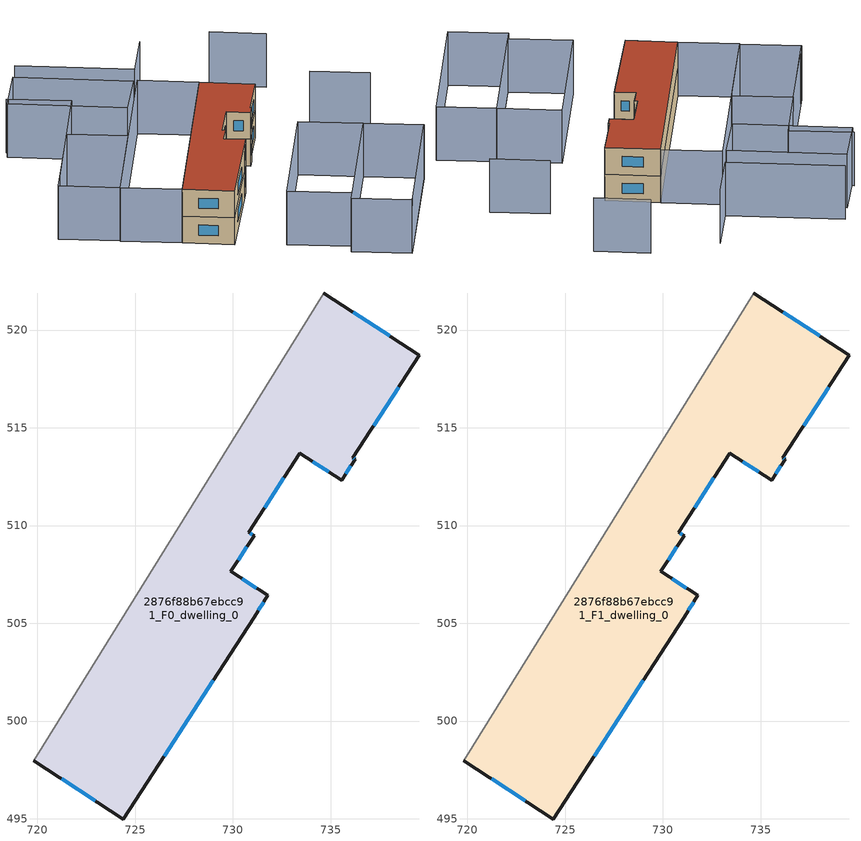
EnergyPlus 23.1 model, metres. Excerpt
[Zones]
2876f88b67ebcc91_F0_dwelling_0
 floor ground (EU_floor_Construction): 739.54,518.71 736.14,513.47 736.25,513.4 735.56,512.32 733.43,513.7 730.8,509.66 731.08,509.47 729.9,507.65 731.79,506.42 731.09,505.31 724.39,494.99 719.8,497.97 734.64,521.89 z0
 wall outside (EU_wall_Construction): 719.8,497.97 724.39,494.99 731.09,505.31 731.79,506.42 729.9,507.65 731.08,509.47 730.8,509.66 733.43,513.7 735.56,512.32 736.25,513.4 736.14,513.47 739.54,518.71 734.64,521.89 z0:3
 wall adiabatic (EU_wall_Construction): 734.64,521.89 719.8,497.97 z0:3
 window (EU_Window_Construction): 731.62,510.92 732.61,512.44 / 730.99,509.53 730.89,509.6 / 730.26,508.22 730.71,508.91 / 731.2,506.8 730.48,507.27 / 731.3,505.65 731.57,506.07 / 726.48,498.2 729,502.09 / 721.23,497.04 722.96,495.92 / 738.01,519.7 736.17,520.9 / 737.2,515.1 738.48,517.08 / 736.22,513.42 736.17,513.45 / 735.77,512.66 736.03,513.06 / 734.09,513.27 734.89,512.75 z0.93:2.07
2876f88b67ebcc91_F1_dwelling_0
 floor to 2876f88b67ebcc91_F0_dwelling_0 (EU_floor_Construction): 739.54,518.71 736.14,513.47 736.25,513.4 735.55,512.32 733.43,513.7 730.8,509.66 731.08,509.47 729.9,507.65 731.78,506.42 731.09,505.31 724.39,494.99 719.8,497.97 734.64,521.89 z3
 wall outside (EU_wall_Construction): 719.8,497.97 724.39,494.99 731.09,505.31 731.79,506.42 729.9,507.65 731.08,509.47 730.8,509.66 733.43,513.7 735.56,512.32 736.25,513.4 736.14,513.47 739.54,518.71 734.64,521.89 z3:6
 wall adiabatic (EU_wall_Construction): 734.64,521.89 719.8,497.97 z3:6
 window (EU_Window_Construction): 731.62,510.92 732.61,512.44 / 730.99,509.53 730.89,509.6 / 730.26,508.22 730.71,508.91 / 731.2,506.8 730.48,507.27 / 731.3,505.65 731.57,506.07 / 726.48,498.2 729,502.09 / 721.23,497.04 722.96,495.92 / 738.01,519.7 736.17,520.9 / 737.2,515.1 738.48,517.08 / 736.22,513.42 736.17,513.45 / 735.77,512.66 736.03,513.06 / 734.09,513.27 734.89,512.75 z3.93:5.07
 roof outside (EU_roof_Construction): 731.09,505.31 731.79,506.42 729.9,507.65 731.08,509.47 730.8,509.66 733.43,513.7 735.56,512.32 736.25,513.4 736.14,513.47 739.54,518.71 734.64,521.89 719.8,497.97 724.39,494.99 z6
shading: 714.95,527.39 720.75,523.79 / 720.75,523.79 709.04,504.9 / 739.48,484.36 749.81,501.03 / 751.42,515.71 746.09,519.07 / 746.79,529.79 741.8,533.03 / 734.25,534.13 730.42,528.05 / 730.42,528.05 719.9,534.68 / 721.56,512.95 714.42,501.43 / 714.42,501.43 708.98,504.8 / 708.98,504.8 716.12,516.33 / 716.12,516.33 721.56,512.95 / 734.67,521.95 719.8,497.97 / 719.8,497.97 714.36,501.34 / 714.36,501.34 729.23,525.32 / 729.23,525.32 734.67,521.95 / 718.29,532.15 728.81,525.33 / 728.81,525.33 724.98,519.43 / 724.98,519.43 714.47,526.25 / 714.47,526.25 718.29,532.15 / 749.84,501.08 739.47,484.35 / 739.47,484.35 734.11,487.67 / 734.11,487.67 744.48,504.41 / 744.48,504.41 749.84,501.08 / 744.5,504.43 734.85,488.88 / 734.85,488.88 729.13,492.43 / 729.13,492.43 738.77,507.98 / 738.77,507.98 744.5,504.43 z0:6
[Building]
EU S2 Campaign: North Axis=0; Terrain=City; Solar Distribution=FullExterior
[Site:Location]
Montreal-Trudeau.Intl.AP: Latitude=45.4667; Longitude=-73.75; Time Zone=-5; Elevation=36
[SizingPeriod:WeatherFileDays]
AnnualSizingPeriod: Begin Month=1; Begin Day of Month=1; End Month=12; End Day of Month=31; Day of Week for Start Day=Monday; Use Weather File Daylight Saving Period=No; Use Weather File Rain and Snow Indicators=No
[MATERIAL]
EU_InternalMass_Material: Roughness=MediumRough; Thickness=0.1; Conductivity=1; Density=1800; Specific Heat=900; Thermal Absorptance=0.9; Solar Absorptance=0.7; Visible Absorptance=0.7
[MATERIAL:NOMASS] Roughness=MediumRough; Thermal Absorptance=0.9; Solar Absorptance=0.7; Visible Absorptance=0.7
Name | Thermal Resistance
EU_wall_NoMass; EU_floor_NoMass | 1.36485
EU_roof_NoMass | 2.55992
[WINDOWMATERIAL:SIMPLEGLAZINGSYSTEM]
EU_Window_SimpleGlazing: UFactor=3.92339; Solar Heat Gain Coefficient=0.8; Visible Transmittance=0.8
[CONSTRUCTION]
EU_wall_Construction: EU_wall_NoMass
EU_roof_Construction: EU_roof_NoMass
EU_floor_Construction: EU_floor_NoMass
EU_Window_Construction: EU_Window_SimpleGlazing
EU_InternalMass_Construction: EU_InternalMass_Material
[ZONE] Type=1; Multiplier=1; Ceiling Height=autocalculate; Volume=429.808; Floor Area=autocalculate; Part of Total Floor Area=Yes
2876f88b67ebcc91_F0_dwelling_0; 2876f88b67ebcc91_F1_dwelling_0
[INTERNALMASS] Construction=EU_InternalMass_Construction; Surface Area=143.269
Name | Zone or ZoneList
2876f88b67ebcc91_F0_dwelling_0_EU_InternalMass | 2876f88b67ebcc91_F0_dwelling_0
2876f88b67ebcc91_F1_dwelling_0_EU_InternalMass | 2876f88b67ebcc91_F1_dwelling_0
[OTHEREQUIPMENT] Fuel Type=Electricity; Design Level Calculation Method=Watts/Area; Power per Zone Floor Area=1; Fraction Latent=0; Fraction Radiant=0; Fraction Lost=0; Carbon Dioxide Generation Rate=0; EndUse Subcategory=EU_Step8_InternalGains
Name | Zone or ZoneList or Space or SpaceList | Schedule
EU_Step8_InternalGain_2876f88b67ebcc91_F0_dwelling_0_f000 | 2876f88b67ebcc91_F0_dwelling_0 | EU_Step8_GainSchedule_2876f88b67ebcc91_F0_dwelling_0_f000
EU_Step8_InternalGain_2876f88b67ebcc91_F1_dwelling_0_f000 | 2876f88b67ebcc91_F1_dwelling_0 | EU_Step8_GainSchedule_2876f88b67ebcc91_F1_dwelling_0_f000
[ZONEVENTILATION:DESIGNFLOWRATE] Schedule=EU_AlwaysOn; Design Flow Rate Calculation Method=AirChanges/Hour; Air Changes per Hour=0.860309; Ventilation Type=Natural; Fan Pressure Rise=0; Fan Total Efficiency=1; Constant Term Coefficient=1; Temperature Term Coefficient=0; Velocity Term Coefficient=0; Velocity Squared Term Coefficient=0; Minimum Indoor Temperature=-100; Maximum Indoor Temperature=100; Delta Temperature=-100; Minimum Outdoor Temperature=-100; Maximum Outdoor Temperature=100; Maximum Wind Speed=40
Name | Zone or ZoneList or Space or SpaceList
EU_ConstantAir_2876f88b67ebcc91_F0_dwelling_0 | 2876f88b67ebcc91_F0_dwelling_0
EU_ConstantAir_2876f88b67ebcc91_F1_dwelling_0 | 2876f88b67ebcc91_F1_dwelling_0
[HVACTEMPLATE:THERMOSTAT] Constant Heating Setpoint=20; Constant Cooling Setpoint=50
EU_HeatOnly_2876f88b67ebcc91_F0_dwelling_0; EU_HeatOnly_2876f88b67ebcc91_F1_dwelling_0
[HVACTEMPLATE:ZONE:IDEALLOADSAIRSYSTEM] System Availability Schedule=EU_AlwaysOn; Maximum Heating Supply Air Temperature=50; Minimum Cooling Supply Air Temperature=13; Maximum Heating Supply Air Humidity Ratio=0.0156; Minimum Cooling Supply Air Humidity Ratio=0.0077; Heating Limit=NoLimit; Cooling Limit=NoLimit; Heating Availability Schedule=EU_AlwaysOn; Cooling Availability Schedule=EU_CoolingOff; Dehumidification Control Type=ConstantSensibleHeatRatio; Cooling Sensible Heat Ratio=0.7; Dehumidification Setpoint=60; Humidification Control Type=None; Humidification Setpoint=30; Outdoor Air Method=None; Outdoor Air Flow Rate per Person=0.00944; Outdoor Air Flow Rate per Zone Floor Area=0; Outdoor Air Flow Rate per Zone=0; Demand Controlled Ventilation Type=None; Outdoor Air Economizer Type=NoEconomizer; Heat Recovery Type=None; Sensible Heat Recovery Effectiveness=0.7; Latent Heat Recovery Effectiveness=0.65
Name | Template Thermostat
2876f88b67ebcc91_F0_dwelling_0 | EU_HeatOnly_2876f88b67ebcc91_F0_dwelling_0
2876f88b67ebcc91_F1_dwelling_0 | EU_HeatOnly_2876f88b67ebcc91_F1_dwelling_0
[SIZING:ZONE] Zone Cooling Design Supply Air Temperature Input Method=SupplyAirTemperature; Zone Cooling Design Supply Air Temperature=13; Zone Heating Design Supply Air Temperature Input Method=SupplyAirTemperature; Zone Heating Design Supply Air Temperature=50; Zone Cooling Design Supply Air Humidity Ratio=0.008; Zone Heating Design Supply Air Humidity Ratio=0.008; Cooling Design Air Flow Method=DesignDay; Cooling Design Air Flow Rate=0; Cooling Minimum Air Flow per Zone Floor Area=0.000762; Cooling Minimum Air Flow=0; Cooling Minimum Air Flow Fraction=0.2; Heating Design Air Flow Method=DesignDay; Heating Design Air Flow Rate=0; Heating Maximum Air Flow per Zone Floor Area=0.002032; Heating Maximum Air Flow=0.141576; Heating Maximum Air Flow Fraction=0.3; Account for Dedicated Outdoor Air System=No; Dedicated Outdoor Air System Control Strategy=NeutralSupplyAir; Dedicated Outdoor Air Low Setpoint Temperature for Design=autosize; Dedicated Outdoor Air High Setpoint Temperature for Design=autosize; Zone Load Sizing Method=Sensible Load Only No Latent Load; Zone Latent Cooling Design Supply Air Humidity Ratio Input Method=HumidityRatioDifference; Zone Cooling Design Supply Air Humidity Ratio Difference=0.005; Zone Latent Heating Design Supply Air Humidity Ratio Input Method=HumidityRatioDifference; Zone Humidification Design Supply Air Humidity Ratio Difference=0.005
2876f88b67ebcc91_F0_dwelling_0; 2876f88b67ebcc91_F1_dwelling_0
[SCHEDULE:CONSTANT]
Name | Hourly Value
EU_AlwaysOn | 1
EU_CoolingOff | 0
[SCHEDULE:FILE] Column Number=1; Rows to Skip at Top=0; Number of Hours of Data=8760; Column Separator=Comma; Interpolate to Timestep=No; Minutes per Item=60; Adjust Schedule for Daylight Savings=Yes
Name | File
EU_Step8_GainSchedule_2876f88b67ebcc91_F0_dwelling_0_f000 | ../../schedules/2876f88b67ebcc91/2876f88b67ebcc91_F0_dwelling_0_f000_gain.csv
EU_Step8_GainSchedule_2876f88b67ebcc91_F1_dwelling_0_f000 | ../../schedules/2876f88b67ebcc91/2876f88b67ebcc91_F1_dwelling_0_f000_gain.csv
